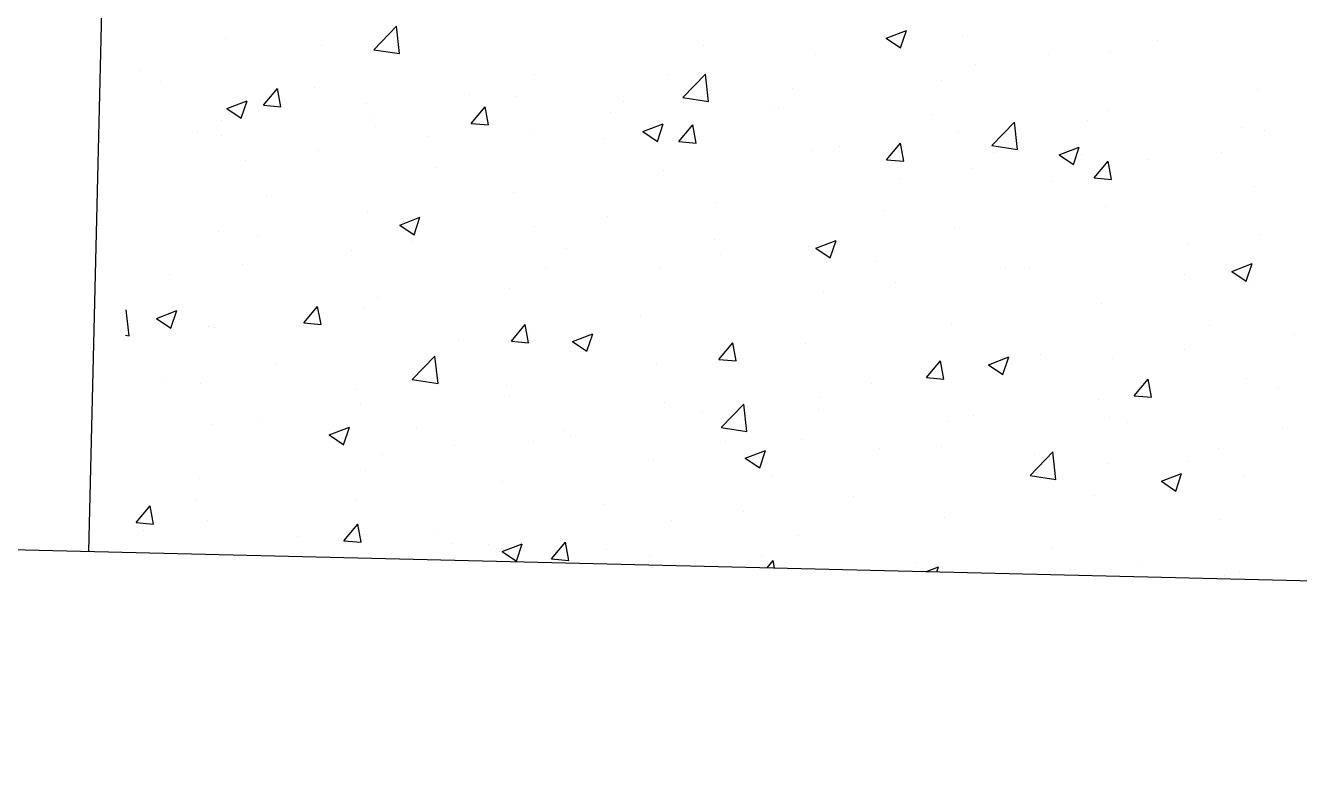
# Model space of a CAD drawing. Header units: millimetres. Extents: x 331487 to 517269, y 198509 to 399936.
# Drawn here: x 446104.5 to 446544.6, y 301836.3 to 302096.7 of the extents above; entities that cross this region are included whole.
import ezdxf

# ---------------------------------------------------------------- set-up
doc = ezdxf.new("R2010")
doc.units = ezdxf.units.MM
doc.header["$MEASUREMENT"] = 0
doc.layers.add('COLUMN', color=6, linetype='Continuous')

msp = doc.modelspace()

# ---------------------------------------------------------------- linework, layer by layer
at = {"layer": 'COLUMN'}
for p, q in [((410789.88, 302764.93), (449403.06, 301836.28)), ((446126.43, 301915.09), (446136.04, 302314.97)), ((446126.43, 301915.09), (446136.04, 302314.97))]:
    msp.add_line(p, q, dxfattribs=at)
at = {"layer": 'COLUMN', "color": 2, "linetype": 'Continuous'}
for p, q in [((446224.88, 302088.38), (446232.67, 302096.5)), ((446224.88, 302088.38), (446232.67, 302096.5)), ((446231.97, 302092.96), (446231.97, 302092.96)), ((446231.97, 302092.96), (446231.97, 302092.96)), ((446233.77, 302087), (446232.66, 302096.49)), ((446233.77, 302087), (446232.66, 302096.49)), ((446401.84, 302092.32), (446408.84, 302095.01)), ((446401.84, 302092.32), (446408.84, 302095.01)), ((446406.81, 302088.96), (446408.84, 302095.01)), ((446406.81, 302088.96), (446408.84, 302095.01)), ((446428.04, 302093.24), (446428.04, 302093.24)), ((446428.04, 302093.24), (446428.04, 302093.24)), ((446173.6, 302092.15), (446173.6, 302092.15)), ((446173.6, 302092.15), (446173.6, 302092.15)), ((446206.94, 302089.66), (446206.94, 302089.66)), ((446206.94, 302089.66), (446206.94, 302089.66)), ((446338.79, 302089.76), (446338.79, 302089.76)), ((446338.79, 302089.76), (446338.79, 302089.76)), ((446401.84, 302092.32), (446406.81, 302088.96)), ((446401.84, 302092.32), (446406.81, 302088.96)), ((446495.66, 302091.69), (446495.66, 302091.69)), ((446495.66, 302091.69), (446495.66, 302091.69)), ((446224.88, 302088.37), (446233.77, 302087)), ((446224.88, 302088.37), (446233.77, 302087)), ((446377.52, 302086.84), (446377.52, 302086.84)), ((446377.52, 302086.84), (446377.52, 302086.84)), ((446457.79, 302086.71), (446457.79, 302086.71)), ((446457.79, 302086.71), (446457.79, 302086.71)), ((446479.39, 302087.83), (446479.39, 302087.83)), ((446479.39, 302087.83), (446479.39, 302087.83)), ((446143.78, 302081.35), (446143.78, 302081.35)), ((446143.78, 302081.35), (446143.78, 302081.35)), ((446280.47, 302079.75), (446280.47, 302079.75)), ((446280.47, 302079.75), (446280.47, 302079.75)), ((446326.18, 302079.8), (446326.18, 302079.8)), ((446326.18, 302079.8), (446326.18, 302079.8)), ((446331.6, 302071.83), (446339.39, 302079.94)), ((446331.6, 302071.83), (446339.39, 302079.94)), ((446340.49, 302070.44), (446339.39, 302079.94)), ((446340.49, 302070.44), (446339.39, 302079.94)), ((446432.75, 302083.41), (446432.75, 302083.41)), ((446432.75, 302083.41), (446432.75, 302083.41)), ((446151.03, 302077.4), (446151.03, 302077.4)), ((446151.03, 302077.4), (446151.03, 302077.4)), ((446421.07, 302077.82), (446421.07, 302077.82)), ((446421.07, 302077.82), (446421.07, 302077.82)), ((446186.76, 302069.18), (446191.58, 302074.93)), ((446186.76, 302069.18), (446191.58, 302074.93)), ((446192.73, 302068.66), (446191.58, 302074.92)), ((446192.73, 302068.66), (446191.58, 302074.92)), ((446204.41, 302075.14), (446204.41, 302075.14)), ((446204.41, 302075.14), (446204.41, 302075.14)), ((446257.79, 302072.89), (446257.79, 302072.89)), ((446257.79, 302072.89), (446257.79, 302072.89)), ((446274.24, 302072.3), (446274.24, 302072.3)), ((446274.24, 302072.3), (446274.24, 302072.3)), ((446331.6, 302071.82), (446340.49, 302070.44)), ((446331.6, 302071.82), (446340.49, 302070.44)), ((446369.6, 302075.1), (446369.6, 302075.1)), ((446369.6, 302075.1), (446369.6, 302075.1)), ((446530.1, 302074.49), (446530.1, 302074.49)), ((446530.1, 302074.49), (446530.1, 302074.49)), ((446174.1, 302068.07), (446181.1, 302070.76)), ((446174.1, 302068.07), (446181.1, 302070.76)), ((446174.1, 302068.07), (446179.08, 302064.72)), ((446174.1, 302068.07), (446179.08, 302064.72)), ((446179.07, 302064.72), (446181.1, 302070.76)), ((446179.07, 302064.72), (446181.1, 302070.76)), ((446186.76, 302069.18), (446192.73, 302068.66)), ((446186.76, 302069.18), (446192.73, 302068.66)), ((446222.15, 302069.74), (446222.15, 302069.74)), ((446222.15, 302069.74), (446222.15, 302069.74)), ((446258.48, 302062.91), (446263.3, 302068.65)), ((446258.48, 302062.91), (446263.3, 302068.65)), ((446264.46, 302062.38), (446263.3, 302068.65)), ((446264.46, 302062.38), (446263.3, 302068.65)), ((446306.69, 302066.82), (446306.69, 302066.82)), ((446306.69, 302066.82), (446306.69, 302066.82)), ((446311.17, 302070.63), (446311.17, 302070.63)), ((446311.17, 302070.63), (446311.17, 302070.63)), ((446331.73, 302070.11), (446331.73, 302070.11)), ((446331.73, 302070.11), (446331.73, 302070.11)), ((446362.75, 302067.8), (446362.75, 302067.8)), ((446362.75, 302067.8), (446362.75, 302067.8)), ((446364.55, 302068.38), (446364.55, 302068.38)), ((446364.55, 302068.38), (446364.55, 302068.38)), ((446478.76, 302067.45), (446478.76, 302067.45)), ((446478.76, 302067.45), (446478.76, 302067.45)), ((446172.11, 302063.97), (446172.11, 302063.97)), ((446172.11, 302063.97), (446172.11, 302063.97)), ((446223.73, 302065.9), (446223.73, 302065.9)), ((446223.73, 302065.9), (446223.73, 302065.9)), ((446258.48, 302062.91), (446264.46, 302062.39)), ((446258.48, 302062.91), (446264.46, 302062.39)), ((446317.82, 302060.07), (446324.82, 302062.75)), ((446317.82, 302060.07), (446324.82, 302062.75)), ((446322.79, 302056.71), (446324.81, 302062.75)), ((446322.79, 302056.71), (446324.81, 302062.75)), ((446330.21, 302056.63), (446335.03, 302062.38)), ((446330.21, 302056.63), (446335.03, 302062.38)), ((446336.18, 302056.1), (446335.03, 302062.37)), ((446336.18, 302056.1), (446335.03, 302062.37)), ((446417.94, 302066.12), (446417.94, 302066.12)), ((446417.94, 302066.12), (446417.94, 302066.12)), ((446438.33, 302055.28), (446446.12, 302063.39)), ((446438.33, 302055.28), (446446.12, 302063.39)), ((446447.22, 302053.89), (446446.11, 302063.39)), ((446447.22, 302053.89), (446446.11, 302063.39)), ((446471.32, 302063.87), (446471.32, 302063.87)), ((446471.32, 302063.87), (446471.32, 302063.87)), ((446163.83, 302059.73), (446163.83, 302059.73)), ((446163.83, 302059.73), (446163.83, 302059.73)), ((446172.39, 302058.86), (446172.39, 302058.86)), ((446172.39, 302058.86), (446172.39, 302058.86)), ((446225.49, 302061.71), (446225.49, 302061.71)), ((446225.49, 302061.71), (446225.49, 302061.71)), ((446243.54, 302058.5), (446243.54, 302058.5)), ((446243.54, 302058.5), (446243.54, 302058.5)), ((446278.88, 302059.45), (446278.88, 302059.45)), ((446278.88, 302059.45), (446278.88, 302059.45)), ((446304.43, 302057.79), (446304.43, 302057.79)), ((446304.43, 302057.79), (446304.43, 302057.79)), ((446317.82, 302060.07), (446322.79, 302056.71)), ((446317.82, 302060.07), (446322.79, 302056.71)), ((446426.82, 302059.96), (446426.82, 302059.96)), ((446426.82, 302059.96), (446426.82, 302059.96)), ((446524.7, 302061.61), (446524.7, 302061.61)), ((446524.7, 302061.61), (446524.7, 302061.61)), ((446532.51, 302060.57), (446532.51, 302060.57)), ((446532.51, 302060.57), (446532.51, 302060.57)), ((446205.66, 302053.52), (446205.66, 302053.52)), ((446205.66, 302053.52), (446205.66, 302053.52)), ((446330.21, 302056.63), (446336.19, 302056.11)), ((446330.21, 302056.63), (446336.19, 302056.11)), ((446332.26, 302057.2), (446332.26, 302057.2)), ((446332.26, 302057.2), (446332.26, 302057.2)), ((446376.31, 302053.55), (446376.31, 302053.55)), ((446376.31, 302053.55), (446376.31, 302053.55)), ((446385.64, 302054.94), (446385.64, 302054.94)), ((446385.64, 302054.94), (446385.64, 302054.94)), ((446401.93, 302050.36), (446406.76, 302056.1)), ((446401.93, 302050.36), (446406.76, 302056.1)), ((446407.91, 302049.83), (446406.75, 302056.1)), ((446407.91, 302049.83), (446406.75, 302056.1)), ((446438.32, 302055.27), (446447.22, 302053.89)), ((446438.32, 302055.27), (446447.22, 302053.89)), ((446461.53, 302052.06), (446468.53, 302054.74)), ((446461.53, 302052.06), (446468.53, 302054.74)), ((446466.5, 302048.7), (446468.53, 302054.74)), ((446466.5, 302048.7), (446468.53, 302054.74)), ((446180.63, 302050.22), (446180.63, 302050.22)), ((446180.63, 302050.22), (446180.63, 302050.22)), ((446401.93, 302050.36), (446407.91, 302049.84)), ((446401.93, 302050.36), (446407.91, 302049.84)), ((446439.02, 302052.69), (446439.02, 302052.69)), ((446439.02, 302052.69), (446439.02, 302052.69)), ((446461.53, 302052.06), (446466.5, 302048.7)), ((446461.53, 302052.06), (446466.5, 302048.7)), ((446469.35, 302052.25), (446469.35, 302052.25)), ((446469.35, 302052.25), (446469.35, 302052.25)), ((446473.66, 302044.08), (446478.48, 302049.83)), ((446473.66, 302044.08), (446478.48, 302049.83)), ((446479.64, 302043.55), (446478.48, 302049.82)), ((446479.64, 302043.55), (446478.48, 302049.82)), ((446492.4, 302050.43), (446492.4, 302050.43)), ((446492.4, 302050.43), (446492.4, 302050.43)), ((446517.58, 302052.83), (446517.58, 302052.83)), ((446517.58, 302052.83), (446517.58, 302052.83)), ((446246.11, 302047.78), (446246.11, 302047.78)), ((446246.11, 302047.78), (446246.11, 302047.78)), ((446324.97, 302046.51), (446324.97, 302046.51)), ((446324.97, 302046.51), (446324.97, 302046.51)), ((446431.48, 302047.27), (446431.48, 302047.27)), ((446431.48, 302047.27), (446431.48, 302047.27)), ((446406.45, 302043.97), (446406.45, 302043.97)), ((446406.45, 302043.97), (446406.45, 302043.97)), ((446459.26, 302042.82), (446459.26, 302042.82)), ((446459.26, 302042.82), (446459.26, 302042.82)), ((446473.66, 302044.08), (446479.64, 302043.56)), ((446473.66, 302044.08), (446479.64, 302043.56)), ((446528.89, 302041.2), (446528.89, 302041.2)), ((446528.89, 302041.2), (446528.89, 302041.2)), ((446187.79, 302037.77), (446187.79, 302037.77)), ((446187.79, 302037.77), (446187.79, 302037.77)), ((446273.03, 302039.01), (446273.03, 302039.01)), ((446273.03, 302039.01), (446273.03, 302039.01)), ((446222.52, 302032.61), (446222.52, 302032.61)), ((446222.52, 302032.61), (446222.52, 302032.61)), ((446343.29, 302035.66), (446343.29, 302035.66)), ((446343.29, 302035.66), (446343.29, 302035.66)), ((446400.94, 302032.81), (446400.94, 302032.81)), ((446400.94, 302032.81), (446400.94, 302032.81)), ((446477.54, 302034.16), (446477.54, 302034.16)), ((446477.54, 302034.16), (446477.54, 302034.16)), ((446233.79, 302027.81), (446240.79, 302030.5)), ((446233.79, 302027.81), (446240.79, 302030.5)), ((446233.79, 302027.81), (446238.77, 302024.46)), ((446233.79, 302027.81), (446238.77, 302024.46)), ((446238.76, 302024.46), (446240.79, 302030.5)), ((446238.76, 302024.46), (446240.79, 302030.5)), ((446280.38, 302027.38), (446280.38, 302027.38)), ((446280.38, 302027.38), (446280.38, 302027.38)), ((446305.42, 302030.67), (446305.42, 302030.67)), ((446305.42, 302030.67), (446305.42, 302030.67)), ((446171.17, 302025.57), (446171.17, 302025.57)), ((446171.17, 302025.57), (446171.17, 302025.57)), ((446184.51, 302024.31), (446184.51, 302024.31)), ((446184.51, 302024.31), (446184.51, 302024.31)), ((446342.62, 302022.8), (446342.62, 302022.8)), ((446342.62, 302022.8), (446342.62, 302022.8)), ((446377.51, 302019.8), (446384.51, 302022.49)), ((446377.51, 302019.8), (446384.51, 302022.49)), ((446382.48, 302016.45), (446384.5, 302022.49)), ((446382.48, 302016.45), (446384.5, 302022.49)), ((446425.6, 302026.67), (446425.6, 302026.67)), ((446425.6, 302026.67), (446425.6, 302026.67)), ((446531.24, 302024.42), (446531.24, 302024.42)), ((446531.24, 302024.42), (446531.24, 302024.42)), ((446217.23, 302019.06), (446217.23, 302019.06)), ((446217.23, 302019.06), (446217.23, 302019.06)), ((446237.9, 302022.06), (446237.9, 302022.06)), ((446237.9, 302022.06), (446237.9, 302022.06)), ((446291.28, 302019.8), (446291.28, 302019.8)), ((446291.28, 302019.8), (446291.28, 302019.8)), ((446375.09, 302020.26), (446375.09, 302020.26)), ((446375.09, 302020.26), (446375.09, 302020.26)), ((446377.51, 302019.8), (446382.48, 302016.45)), ((446377.51, 302019.8), (446382.48, 302016.45)), ((446506.2, 302021.13), (446506.2, 302021.13)), ((446506.2, 302021.13), (446506.2, 302021.13)), ((446179.36, 302014.07), (446179.36, 302014.07)), ((446179.36, 302014.07), (446179.36, 302014.07)), ((446344.66, 302017.55), (446344.66, 302017.55)), ((446344.66, 302017.55), (446344.66, 302017.55)), ((446398.04, 302015.29), (446398.04, 302015.29)), ((446398.04, 302015.29), (446398.04, 302015.29)), ((446521.22, 302011.8), (446528.22, 302014.48)), ((446521.22, 302011.8), (446528.22, 302014.48)), ((446526.19, 302008.44), (446528.22, 302014.48)), ((446526.19, 302008.44), (446528.22, 302014.48)), ((446154.32, 302010.78), (446154.32, 302010.78)), ((446154.32, 302010.78), (446154.32, 302010.78)), ((446284.3, 302012.79), (446284.3, 302012.79)), ((446284.3, 302012.79), (446284.3, 302012.79)), ((446323.75, 302013.22), (446323.75, 302013.22)), ((446323.75, 302013.22), (446323.75, 302013.22)), ((446443.05, 302012.81), (446443.05, 302012.81)), ((446443.05, 302012.81), (446443.05, 302012.81)), ((446451.42, 302013.03), (446451.42, 302013.03)), ((446451.42, 302013.03), (446451.42, 302013.03)), ((446504.81, 302010.78), (446504.81, 302010.78)), ((446504.81, 302010.78), (446504.81, 302010.78)), ((446521.22, 302011.79), (446526.19, 302008.44)), ((446521.22, 302011.79), (446526.19, 302008.44)), ((446271.81, 302005.73), (446271.81, 302005.73)), ((446271.81, 302005.73), (446271.81, 302005.73)), ((446405.17, 302007.83), (446405.17, 302007.83)), ((446405.17, 302007.83), (446405.17, 302007.83)), ((446527.67, 302007.91), (446527.67, 302007.91)), ((446527.67, 302007.91), (446527.67, 302007.91)), ((446225.99, 302002.78), (446225.99, 302002.78)), ((446225.99, 302002.78), (446225.99, 302002.78)), ((446380.14, 302004.53), (446380.14, 302004.53)), ((446380.14, 302004.53), (446380.14, 302004.53)), ((446476.33, 302000.87), (446476.33, 302000.87)), ((446476.33, 302000.87), (446476.33, 302000.87)), ((446140.3, 301989.58), (446139.26, 301998.53)), ((446140.3, 301989.58), (446139.26, 301998.53)), ((446149.77, 301995.56), (446156.77, 301998.25)), ((446149.77, 301995.56), (446156.77, 301998.25)), ((446154.74, 301992.2), (446156.77, 301998.25)), ((446154.74, 301992.2), (446156.77, 301998.25)), ((446200.63, 301993.97), (446205.45, 301999.71)), ((446200.63, 301993.97), (446205.45, 301999.71)), ((446206.61, 301993.44), (446205.45, 301999.7)), ((446206.61, 301993.44), (446205.45, 301999.7)), ((446221.3, 301999.32), (446221.3, 301999.32)), ((446221.3, 301999.32), (446221.3, 301999.32)), ((446316.98, 301996.22), (446316.98, 301996.22)), ((446316.98, 301996.22), (446316.98, 301996.22)), ((446149.77, 301995.56), (446154.75, 301992.2)), ((446149.77, 301995.56), (446154.75, 301992.2)), ((446167.67, 301992.77), (446167.67, 301992.77)), ((446167.67, 301992.77), (446167.67, 301992.77)), ((446169.96, 301992.28), (446169.96, 301992.28)), ((446169.96, 301992.28), (446169.96, 301992.28)), ((446200.63, 301993.97), (446206.61, 301993.44)), ((446200.63, 301993.97), (446206.61, 301993.44)), ((446272.36, 301987.69), (446277.18, 301993.44)), ((446272.36, 301987.69), (446277.18, 301993.44)), ((446278.33, 301987.16), (446277.18, 301993.43)), ((446278.33, 301987.16), (446277.18, 301993.43)), ((446424.39, 301993.38), (446424.39, 301993.38)), ((446424.39, 301993.38), (446424.39, 301993.38)), ((446513.45, 301993.16), (446513.45, 301993.16)), ((446513.45, 301993.16), (446513.45, 301993.16)), ((446139.05, 301989.78), (446140.3, 301989.58)), ((446139.05, 301989.78), (446140.3, 301989.58)), ((446254.08, 301987.93), (446254.08, 301987.93)), ((446254.08, 301987.93), (446254.08, 301987.93)), ((446272.36, 301987.69), (446278.33, 301987.17)), ((446272.36, 301987.69), (446278.33, 301987.17)), ((446279.11, 301991.23), (446279.11, 301991.23)), ((446279.11, 301991.23), (446279.11, 301991.23)), ((446293.48, 301987.55), (446300.49, 301990.24)), ((446293.48, 301987.55), (446300.49, 301990.24)), ((446293.48, 301987.55), (446298.46, 301984.2)), ((446293.48, 301987.55), (446298.46, 301984.2)), ((446298.45, 301984.19), (446300.48, 301990.24)), ((446298.45, 301984.19), (446300.48, 301990.24)), ((446542.8, 301989.97), (446542.8, 301989.97)), ((446542.8, 301989.97), (446542.8, 301989.97)), ((446344.08, 301981.41), (446348.9, 301987.16)), ((446344.08, 301981.41), (446348.9, 301987.16)), ((446350.06, 301980.89), (446348.9, 301987.15)), ((446350.06, 301980.89), (446348.9, 301987.15)), ((446373.88, 301986.97), (446373.88, 301986.97)), ((446373.88, 301986.97), (446373.88, 301986.97)), ((446455.13, 301983.15), (446455.13, 301983.15)), ((446455.13, 301983.15), (446455.13, 301983.15)), ((446504.93, 301984.98), (446504.93, 301984.98)), ((446504.93, 301984.98), (446504.93, 301984.98)), ((446190.92, 301979.62), (446190.92, 301979.62)), ((446190.92, 301979.62), (446190.92, 301979.62)), ((446238.14, 301974.42), (446245.93, 301982.53)), ((446238.14, 301974.42), (446245.93, 301982.53)), ((446247.03, 301973.03), (446245.92, 301982.53)), ((446247.03, 301973.03), (446245.92, 301982.53)), ((446322.53, 301979.93), (446322.53, 301979.93)), ((446322.53, 301979.93), (446322.53, 301979.93)), ((446344.08, 301981.41), (446350.06, 301980.89)), ((446344.08, 301981.41), (446350.06, 301980.89)), ((446415.81, 301975.14), (446420.63, 301980.88)), ((446415.81, 301975.14), (446420.63, 301980.88)), ((446421.79, 301974.61), (446420.63, 301980.88)), ((446421.79, 301974.61), (446420.63, 301980.88)), ((446437.2, 301979.54), (446444.2, 301982.23)), ((446437.2, 301979.54), (446444.2, 301982.23)), ((446437.2, 301979.54), (446442.17, 301976.19)), ((446437.2, 301979.54), (446442.17, 301976.19)), ((446442.17, 301976.19), (446444.2, 301982.23)), ((446442.17, 301976.19), (446444.2, 301982.23)), ((446479.9, 301981.69), (446479.9, 301981.69)), ((446479.9, 301981.69), (446479.9, 301981.69)), ((446153.05, 301974.63), (446153.05, 301974.63)), ((446153.05, 301974.63), (446153.05, 301974.63)), ((446238.13, 301974.41), (446247.03, 301973.03)), ((446238.13, 301974.41), (446247.03, 301973.03)), ((446415.81, 301975.14), (446421.79, 301974.62)), ((446415.81, 301975.14), (446421.79, 301974.62)), ((446487.54, 301968.86), (446492.36, 301974.61)), ((446487.54, 301968.86), (446492.36, 301974.61)), ((446493.51, 301968.34), (446492.35, 301974.6)), ((446493.51, 301968.34), (446492.35, 301974.6)), ((446526.45, 301974.63), (446526.45, 301974.63)), ((446526.45, 301974.63), (446526.45, 301974.63)), ((446165.04, 301973.21), (446165.04, 301973.21)), ((446165.04, 301973.21), (446165.04, 301973.21)), ((446218.42, 301970.96), (446218.42, 301970.96)), ((446218.42, 301970.96), (446218.42, 301970.96)), ((446270.59, 301972.44), (446270.59, 301972.44)), ((446270.59, 301972.44), (446270.59, 301972.44)), ((446396.81, 301973.14), (446396.81, 301973.14)), ((446396.81, 301973.14), (446396.81, 301973.14)), ((446416.74, 301973.37), (446416.74, 301973.37)), ((446416.74, 301973.37), (446416.74, 301973.37)), ((446537.41, 301971.21), (446537.41, 301971.21)), ((446537.41, 301971.21), (446537.41, 301971.21)), ((446220.08, 301966.03), (446220.08, 301966.03)), ((446220.08, 301966.03), (446220.08, 301966.03)), ((446271.8, 301968.7), (446271.8, 301968.7)), ((446271.8, 301968.7), (446271.8, 301968.7)), ((446325.19, 301966.45), (446325.19, 301966.45)), ((446325.19, 301966.45), (446325.19, 301966.45)), ((446344.86, 301957.86), (446352.65, 301965.98)), ((446344.86, 301957.86), (446352.65, 301965.98)), ((446353.75, 301956.48), (446352.65, 301965.98)), ((446353.75, 301956.48), (446352.65, 301965.98)), ((446378.87, 301968.39), (446378.87, 301968.39)), ((446378.87, 301968.39), (446378.87, 301968.39)), ((446475.11, 301967.58), (446475.11, 301967.58)), ((446475.11, 301967.58), (446475.11, 301967.58)), ((446487.54, 301968.86), (446493.51, 301968.34)), ((446487.54, 301968.86), (446493.51, 301968.34)), ((446338.49, 301963.13), (446338.49, 301963.13)), ((446338.49, 301963.13), (446338.49, 301963.13)), ((446353.83, 301965.09), (446353.83, 301965.09)), ((446353.83, 301965.09), (446353.83, 301965.09)), ((446378.57, 301964.19), (446378.57, 301964.19)), ((446378.57, 301964.19), (446378.57, 301964.19)), ((446431.95, 301961.93), (446431.95, 301961.93)), ((446431.95, 301961.93), (446431.95, 301961.93)), ((446479.09, 301961.2), (446479.09, 301961.2)), ((446479.09, 301961.2), (446479.09, 301961.2)), ((446168.74, 301958.99), (446168.74, 301958.99)), ((446168.74, 301958.99), (446168.74, 301958.99)), ((446186.12, 301959.78), (446186.12, 301959.78)), ((446186.12, 301959.78), (446186.12, 301959.78)), ((446209.46, 301955.3), (446216.46, 301957.99)), ((446209.46, 301955.3), (446216.46, 301957.99)), ((446214.43, 301951.94), (446216.46, 301957.98)), ((446214.43, 301951.94), (446216.46, 301957.98)), ((446239.51, 301957.52), (446239.51, 301957.52)), ((446239.51, 301957.52), (446239.51, 301957.52)), ((446290.68, 301956.77), (446290.68, 301956.77)), ((446290.68, 301956.77), (446290.68, 301956.77)), ((446344.86, 301957.86), (446353.75, 301956.48)), ((446344.86, 301957.86), (446353.75, 301956.48)), ((446423.17, 301960.09), (446423.17, 301960.09)), ((446423.17, 301960.09), (446423.17, 301960.09)), ((446485.33, 301959.68), (446485.33, 301959.68)), ((446485.33, 301959.68), (446485.33, 301959.68)), ((446538.72, 301957.42), (446538.72, 301957.42)), ((446538.72, 301957.42), (446538.72, 301957.42)), ((446209.46, 301955.3), (446214.44, 301951.94)), ((446209.46, 301955.3), (446214.44, 301951.94)), ((446280.18, 301953.12), (446280.18, 301953.12)), ((446280.18, 301953.12), (446280.18, 301953.12)), ((446292.89, 301955.27), (446292.89, 301955.27)), ((446292.89, 301955.27), (446292.89, 301955.27)), ((446346.27, 301953.01), (446346.27, 301953.01)), ((446346.27, 301953.01), (446346.27, 301953.01)), ((446372.66, 301953.69), (446372.66, 301953.69)), ((446372.66, 301953.69), (446372.66, 301953.69)), ((446227.77, 301948.49), (446227.77, 301948.49)), ((446227.77, 301948.49), (446227.77, 301948.49)), ((446252.8, 301951.79), (446252.8, 301951.79)), ((446252.8, 301951.79), (446252.8, 301951.79)), ((446353.17, 301947.29), (446360.18, 301949.98)), ((446353.17, 301947.29), (446360.18, 301949.98)), ((446358.15, 301943.93), (446360.17, 301949.98)), ((446358.15, 301943.93), (446360.17, 301949.98)), ((446399.65, 301950.76), (446399.65, 301950.76)), ((446399.65, 301950.76), (446399.65, 301950.76)), ((446420.77, 301951.19), (446420.77, 301951.19)), ((446420.77, 301951.19), (446420.77, 301951.19)), ((446451.59, 301941.31), (446459.37, 301949.43)), ((446451.59, 301941.31), (446459.37, 301949.43)), ((446453.04, 301948.5), (446453.04, 301948.5)), ((446453.04, 301948.5), (446453.04, 301948.5)), ((446460.48, 301939.93), (446459.37, 301949.43)), ((446460.48, 301939.93), (446459.37, 301949.43)), ((446516.5, 301950.53), (446516.5, 301950.53)), ((446516.5, 301950.53), (446516.5, 301950.53)), ((446321.32, 301946.64), (446321.32, 301946.64)), ((446321.32, 301946.64), (446321.32, 301946.64)), ((446353.17, 301947.29), (446358.15, 301943.93)), ((446353.17, 301947.29), (446358.15, 301943.93)), ((446478.62, 301945.54), (446478.62, 301945.54)), ((446478.62, 301945.54), (446478.62, 301945.54)), ((446506.42, 301946.25), (446506.42, 301946.25)), ((446506.42, 301946.25), (446506.42, 301946.25)), ((446164.62, 301940.18), (446164.62, 301940.18)), ((446164.62, 301940.18), (446164.62, 301940.18)), ((446221.86, 301943.11), (446221.86, 301943.11)), ((446221.86, 301943.11), (446221.86, 301943.11)), ((446269.38, 301939.15), (446269.38, 301939.15)), ((446269.38, 301939.15), (446269.38, 301939.15)), ((446362.46, 301941.18), (446362.46, 301941.18)), ((446362.46, 301941.18), (446362.46, 301941.18)), ((446451.58, 301941.31), (446460.48, 301939.93)), ((446451.58, 301941.31), (446460.48, 301939.93)), ((446453.59, 301942.24), (446453.59, 301942.24)), ((446453.59, 301942.24), (446453.59, 301942.24)), ((446496.89, 301939.28), (446503.89, 301941.97)), ((446496.89, 301939.28), (446503.89, 301941.97)), ((446496.89, 301939.28), (446501.86, 301935.92)), ((446496.89, 301939.28), (446501.86, 301935.92)), ((446501.86, 301935.92), (446503.89, 301941.97)), ((446501.86, 301935.92), (446503.89, 301941.97)), ((446525.24, 301941.34), (446525.24, 301941.34)), ((446525.24, 301941.34), (446525.24, 301941.34)), ((446142.78, 301925.02), (446147.6, 301930.77)), ((446142.78, 301925.02), (446147.6, 301930.77)), ((446148.76, 301924.49), (446147.6, 301930.76)), ((446148.76, 301924.49), (446147.6, 301930.76)), ((446163.54, 301933.1), (446163.54, 301933.1)), ((446163.54, 301933.1), (446163.54, 301933.1)), ((446218.87, 301932.74), (446218.87, 301932.74)), ((446218.87, 301932.74), (446218.87, 301932.74)), ((446304.14, 301931.17), (446304.14, 301931.17)), ((446304.14, 301931.17), (446304.14, 301931.17)), ((446390.43, 301933.93), (446390.43, 301933.93)), ((446390.43, 301933.93), (446390.43, 301933.93)), ((446473.89, 301934.3), (446473.89, 301934.3)), ((446473.89, 301934.3), (446473.89, 301934.3)), ((446167.52, 301925.7), (446167.52, 301925.7)), ((446167.52, 301925.7), (446167.52, 301925.7)), ((446327.53, 301925.65), (446327.53, 301925.65)), ((446327.53, 301925.65), (446327.53, 301925.65)), ((446352.56, 301928.94), (446352.56, 301928.94)), ((446352.56, 301928.94), (446352.56, 301928.94)), ((446421.96, 301926.8), (446421.96, 301926.8)), ((446421.96, 301926.8), (446421.96, 301926.8)), ((446517.28, 301926.2), (446517.28, 301926.2)), ((446517.28, 301926.2), (446517.28, 301926.2)), ((446142.78, 301925.02), (446148.76, 301924.5)), ((446142.78, 301925.02), (446148.76, 301924.5)), ((446145.14, 301922.38), (446145.14, 301922.38)), ((446145.14, 301922.38), (446145.14, 301922.38)), ((446214.51, 301918.75), (446219.33, 301924.49)), ((446214.51, 301918.75), (446219.33, 301924.49)), ((446220.48, 301918.22), (446219.33, 301924.49)), ((446220.48, 301918.22), (446219.33, 301924.49)), ((446198.53, 301920.13), (446198.53, 301920.13)), ((446198.53, 301920.13), (446198.53, 301920.13)), ((446214.51, 301918.75), (446220.48, 301918.22)), ((446214.51, 301918.75), (446220.48, 301918.22)), ((446245.82, 301921.15), (446245.82, 301921.15)), ((446245.82, 301921.15), (446245.82, 301921.15)), ((446251.91, 301917.87), (446251.91, 301917.87)), ((446251.91, 301917.87), (446251.91, 301917.87)), ((446264.37, 301917.33), (446264.37, 301917.33)), ((446264.37, 301917.33), (446264.37, 301917.33)), ((446269.15, 301915.04), (446276.15, 301917.72)), ((446269.15, 301915.04), (446276.15, 301917.72)), ((446274.12, 301911.68), (446276.15, 301917.72)), ((446274.12, 301911.68), (446276.15, 301917.72)), ((446286.23, 301912.47), (446291.05, 301918.22)), ((446286.23, 301912.47), (446291.05, 301918.22)), ((446292.21, 301911.94), (446291.05, 301918.21)), ((446292.21, 301911.94), (446291.05, 301918.21)), ((446371.44, 301920.4), (446371.44, 301920.4)), ((446371.44, 301920.4), (446371.44, 301920.4)), ((446269.15, 301915.04), (446274.13, 301911.68)), ((446269.15, 301915.04), (446274.13, 301911.68)), ((446286.23, 301912.47), (446292.21, 301911.95)), ((446286.23, 301912.47), (446292.21, 301911.95)), ((446305.29, 301915.61), (446305.29, 301915.61)), ((446305.29, 301915.61), (446305.29, 301915.61)), ((446320.1, 301913.35), (446320.1, 301913.35)), ((446320.1, 301913.35), (446320.1, 301913.35)), ((446358.67, 301913.36), (446358.67, 301913.36)), ((446358.67, 301913.36), (446358.67, 301913.36)), ((446458.97, 301916.19), (446458.97, 301916.19)), ((446458.97, 301916.19), (446458.97, 301916.19)), ((446360.69, 301909.45), (446362.78, 301911.94)), ((446360.69, 301909.45), (446362.78, 301911.94)), ((446363.25, 301909.39), (446362.78, 301911.93)), ((446363.25, 301909.39), (446362.78, 301911.93)), ((446412.06, 301911.1), (446412.06, 301911.1)), ((446412.06, 301911.1), (446412.06, 301911.1)), ((446415.73, 301908.13), (446419.87, 301909.71)), ((446415.73, 301908.13), (446419.87, 301909.71)), ((446419.3, 301908.04), (446419.86, 301909.71)), ((446419.3, 301908.04), (446419.86, 301909.71)), ((446465.44, 301908.85), (446465.44, 301908.85)), ((446465.44, 301908.85), (446465.44, 301908.85)), ((446490.19, 301911.09), (446490.19, 301911.09)), ((446490.19, 301911.09), (446490.19, 301911.09)), ((446524.02, 301908.05), (446524.02, 301908.05)), ((446524.02, 301908.05), (446524.02, 301908.05)), ((446518.82, 301906.59), (446518.82, 301906.59)), ((446518.82, 301906.59), (446518.82, 301906.59))]:
    msp.add_line(p, q, dxfattribs=at)

doc.saveas('drawing.dxf')
